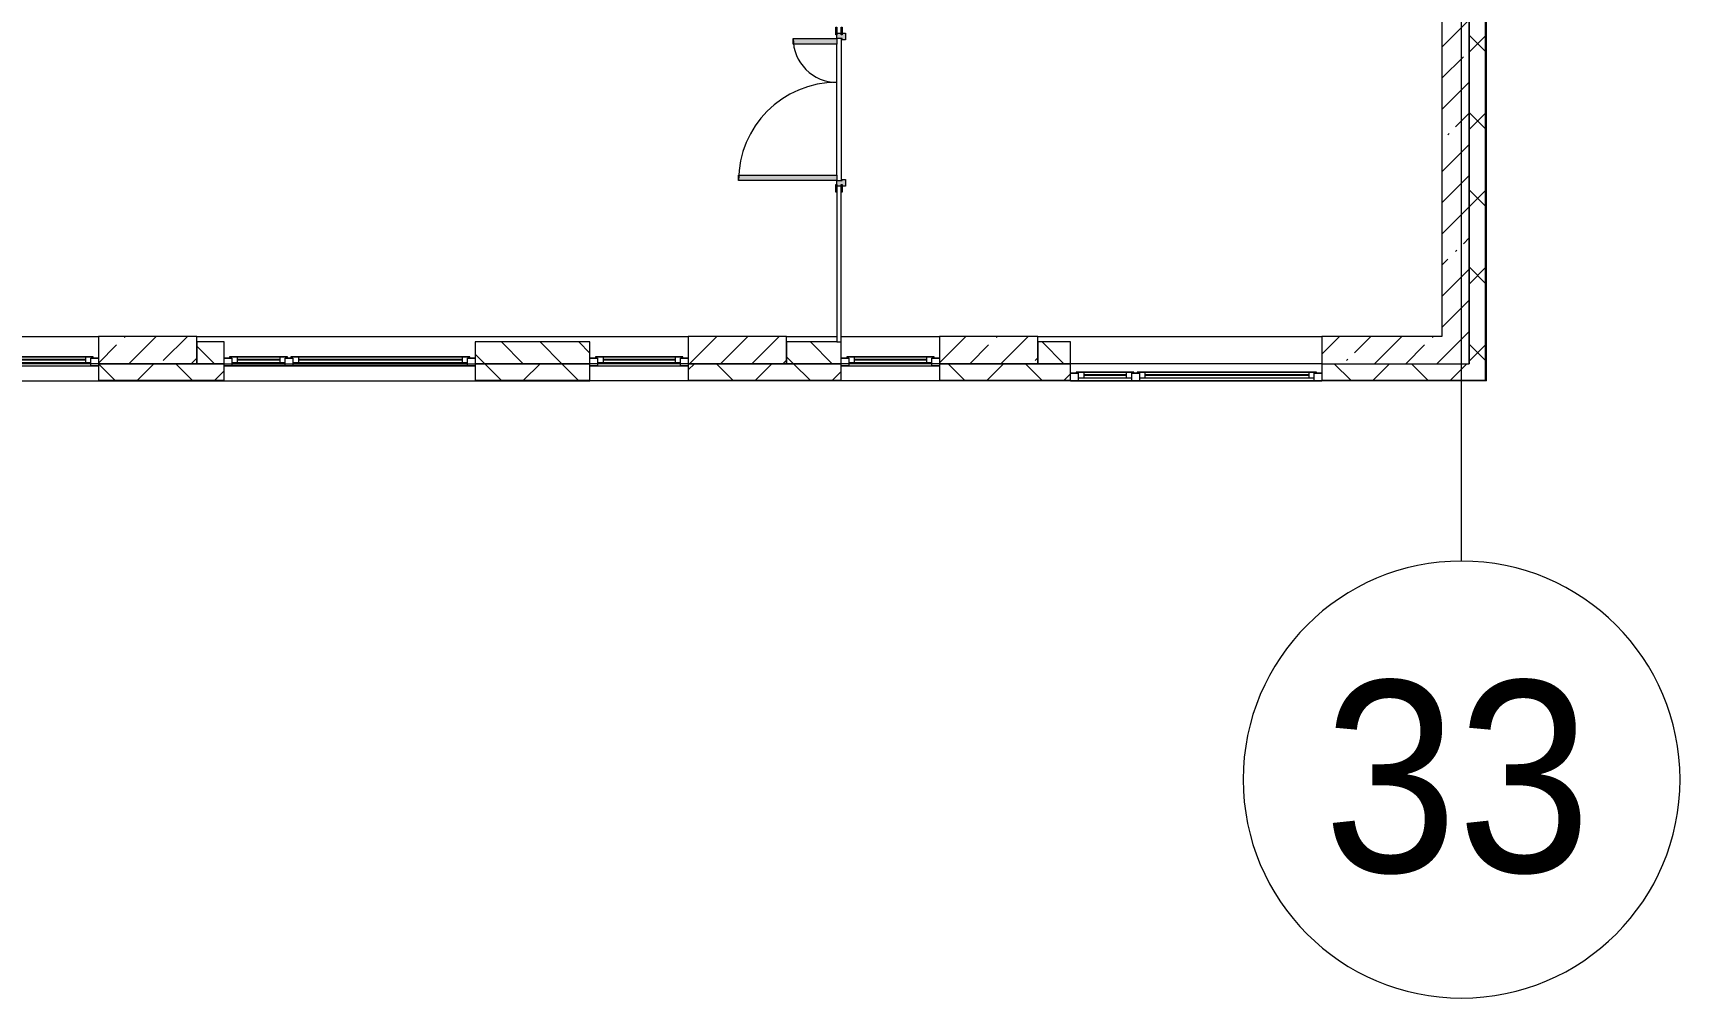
# Model space of a CAD drawing. Header units: millimetres. Extents: x -5426 to 189269, y -8553 to 29000.
# Drawn here: x 174189 to 189269, y -5906 to 2927 of the extents above; entities that cross this region are included whole.
import ezdxf

# ---------------------------------------------------------------- set-up
doc = ezdxf.new("R2010")
doc.units = ezdxf.units.MM
for name, color, linetype, lineweight, true_color in [('A-DOOR-2', 7, 'Continuous', 5, 0xaaaaaa), ('A-DOOR-3', 7, 'Continuous', 5, 0xe2e2e2), ('A-DOOR-FRAM-2', 7, 'Continuous', 5, 0xe2e2e2), ('A-DOOR-FRAM-3', 7, 'Continuous', 5, 0xaaaaaa)]:
    doc.layers.add(name, color=color, linetype=linetype, lineweight=lineweight, true_color=true_color)
for name, color, linetype, lineweight in [('A-GLAZ-2', 7, 'Continuous', 5), ('A-WALL', 7, 'Continuous', 9), ('A-WALL-5', 7, 'Continuous', 5), ('I-WALL-20', 7, 'Continuous', 5), ('S-COLS-2', 7, 'Continuous', 5), ('Оси', 7, 'Continuous', 9), ('Оси-1', 7, 'Continuous', 20)]:
    doc.layers.add(name, color=color, linetype=linetype, lineweight=lineweight)
doc.styles.add('Arial_1', font='arial.ttf', dxfattribs={"width": 0.9, "height": 1750})
pattern_1 = [(45, (62258.8, 0), (-353.5534, 353.5534), []), (135, (62258.8, 0), (-353.5534, -353.5534), [])]
pattern_2 = [(45, (62258.82, 0), (-285.1231, 285.1231), []), (45, (62543.95, 0), (-285.1231, 285.1231), [504.031, -100.806, 16.764, -84.042])]

# ---------------------------------------------------------------- blocks, each defined once
blk = doc.blocks.new('120_Окно_СКБ_2Ст_Фрамуга сверху - 120_Окно_СКБ_2Ст_2300х2500_h_ ДОО-19727959-3_4_1_птичка')
at = {"layer": 'A-GLAZ-2'}
for p, q in [((-1150, -127), (-1150, -57)), ((-1150, -57), (-1080, -57)), ((1150, -57), (-1150, -57)), ((-1080, -127), (-1150, -127)), ((-1150, -127), (-1100, -127)), ((-1080, -127), (-1100, -127)), ((-1100, -127), (-1100, -137)), ((-1100, -137), (540, -137)), ((540, -137), (-1100, -137)), ((-1080, -57), (-1080, -127)), ((-1080, -57), (1080, -57)), ((520, -87), (-1080, -87)), ((-1080, -87), (-1080, -127)), ((-1030, -137), (-1030, -87)), ((-1030, -107), (470, -107)), ((470, -117), (-1030, -117)), ((470, -137), (470, -87)), ((520, -127), (520, -57)), ((520, -57), (590, -57)), ((520, -127), (520, -87)), ((590, -127), (520, -127)), ((540, -127), (520, -127)), ((540, -127), (570, -127)), ((540, -127), (570, -127)), ((540, -137), (540, -127)), ((590, -127), (570, -127)), ((570, -127), (570, -137)), ((570, -137), (1100, -137)), ((1100, -137), (570, -137)), ((590, -57), (590, -127)), ((1080, -87), (590, -87)), ((590, -87), (590, -127)), ((640, -137), (640, -87)), ((640, -107), (1030, -107)), ((1030, -117), (640, -117)), ((1030, -137), (1030, -87)), ((1080, -127), (1080, -57)), ((1080, -57), (1150, -57)), ((1080, -127), (1080, -87)), ((1150, -127), (1080, -127)), ((1100, -127), (1080, -127)), ((1100, -127), (1150, -127)), ((1100, -137), (1100, -127)), ((1150, -57), (1150, -127))]:
    blk.add_line(p, q, dxfattribs=at)
blk = doc.blocks.new('120_Окно_СКБ_1Ст - 120_Окно_СКБ_1Ст 900х2500_h_ с форточкой-22876038-3_4_1_птичка')
at = {"layer": 'A-GLAZ-2'}
for p, q in [((-450, -127), (-450, -57)), ((-450, -57), (-380, -57)), ((450, -57), (-450, -57)), ((-380, -127), (-450, -127)), ((-450, -127), (-400, -127)), ((-380, -127), (-400, -127)), ((-400, -127), (-400, -137)), ((-400, -137), (400, -137)), ((400, -137), (-400, -137)), ((-380, -57), (-380, -127)), ((380, -87), (-380, -87)), ((-380, -87), (-380, -127)), ((-330, -137), (-330, -87)), ((-330, -107), (330, -107)), ((330, -117), (-330, -117)), ((330, -137), (330, -87)), ((380, -127), (380, -57)), ((380, -57), (450, -57)), ((380, -127), (380, -87)), ((450, -127), (380, -127)), ((400, -127), (380, -127)), ((400, -127), (450, -127)), ((400, -137), (400, -127)), ((450, -57), (450, -127))]:
    blk.add_line(p, q, dxfattribs=at)
blk = doc.blocks.new('120_Окно_СКБ_2Ст_Фрамуга сверху - 120_Окно_СКБ_2Ст_2300х2500_h_ ДОО-22877115-3_4_1_птичка')
at = {"layer": 'A-GLAZ-2'}
for p, q in [((-1150, 13), (-1150, 83)), ((-1150, 83), (-1080, 83)), ((1150, 83), (-1150, 83)), ((-1080, 13), (-1150, 13)), ((-1150, 13), (-1100, 13)), ((-1080, 13), (-1100, 13)), ((-1100, 13), (-1100, 3)), ((-1100, 3), (540, 3)), ((540, 3), (-1100, 3)), ((-1080, 83), (-1080, 13)), ((-1080, 83), (1080, 83)), ((520, 53), (-1080, 53)), ((-1080, 53), (-1080, 13)), ((-1030, 3), (-1030, 53)), ((-1030, 33), (470, 33)), ((470, 23), (-1030, 23)), ((470, 3), (470, 53)), ((520, 13), (520, 83)), ((520, 83), (590, 83)), ((520, 13), (520, 53)), ((590, 13), (520, 13)), ((540, 13), (520, 13)), ((540, 13), (570, 13)), ((540, 13), (570, 13)), ((540, 3), (540, 13)), ((590, 13), (570, 13)), ((570, 13), (570, 3)), ((570, 3), (1100, 3)), ((1100, 3), (570, 3)), ((590, 83), (590, 13)), ((1080, 53), (590, 53)), ((590, 53), (590, 13)), ((640, 3), (640, 53)), ((640, 33), (1030, 33)), ((1030, 23), (640, 23)), ((1030, 3), (1030, 53)), ((1080, 13), (1080, 83)), ((1080, 83), (1150, 83)), ((1080, 13), (1080, 53)), ((1150, 13), (1080, 13)), ((1100, 13), (1080, 13)), ((1100, 13), (1150, 13)), ((1100, 3), (1100, 13)), ((1150, 83), (1150, 13))]:
    blk.add_line(p, q, dxfattribs=at)
blk = doc.blocks.new('110_Дверь_СКБ_2Ст - Д-5_п__в составе перегородки _не входит в спец__-32680317-3_4_1_птичка')
at = {"layer": 'A-DOOR-3'}
h = blk.add_hatch(color=256, dxfattribs=at)
h.paths.add_polyline_path([(712, -20), (712, 60), (652, 60), (652, 30), (662, 30), (662, -20)])
h.paths.add_polyline_path([(-628, 60), (-688, 60), (-688, -20), (-638, -20), (-638, 30), (-628, 30)])
for points in [[(-588, -420), (-588, -20), (-638, -20), (-638, -420)], [(662, -920), (662, -20), (612, -20), (612, -920)]]:
    blk.add_hatch(color=256, dxfattribs=at).paths.add_polyline_path(points)
at = {"layer": 'A-DOOR-FRAM-2'}
for points in [[(-673, 28), (-743, 28), (-743, 20), (-673, 20)], [(767, 28), (697, 28), (697, 20), (767, 20)], [(-673, -20), (-743, -20), (-743, -28), (-673, -28)], [(767, -20), (697, -20), (697, -28), (767, -28)]]:
    blk.add_hatch(color=256, dxfattribs=at).paths.add_polyline_path(points)
at = {"layer": 'A-DOOR-2'}
for p, q in [((-638, -20), (-588, -20)), ((-638, -420), (-638, -20)), ((-588, -20), (-588, -420)), ((612, -20), (662, -20)), ((612, -920), (612, -20)), ((662, -20), (662, -920)), ((-588, -420), (-638, -420)), ((662, -920), (612, -920))]:
    blk.add_line(p, q, dxfattribs=at)
for centre, radius, start, end in [((-638, -20), 400, 270, 0), ((662, -20), 900, 180, 270)]:
    blk.add_arc(centre, radius, start, end, dxfattribs=at)
at = {"layer": 'A-DOOR-FRAM-3'}
for p, q in [((-743, 28), (-673, 28)), ((-743, 20), (-743, 28)), ((-673, 20), (-743, 20)), ((-688, 60), (-628, 60)), ((-688, -20), (-688, 60)), ((-688, 20), (-673, 20)), ((-688, 19), (-688, 20)), ((-673, 19), (-688, 19)), ((-673, 28), (-673, 20)), ((-673, 20), (-673, 19)), ((-638, 30), (-638, -20)), ((-628, 30), (-638, 30)), ((-628, 60), (-628, 30)), ((652, 60), (712, 60)), ((652, 30), (652, 60)), ((662, 30), (652, 30)), ((662, -20), (662, 30)), ((697, 20), (697, 28)), ((697, 28), (767, 28)), ((697, 19), (697, 20)), ((697, 20), (712, 20)), ((767, 20), (697, 20)), ((712, 19), (697, 19)), ((712, 60), (712, -20)), ((712, 20), (712, 19)), ((767, 28), (767, 20)), ((-743, -20), (-673, -20)), ((-743, -28), (-743, -20)), ((-673, -28), (-743, -28)), ((-638, -20), (-688, -20)), ((-673, -20), (-673, -28)), ((712, -20), (662, -20)), ((697, -28), (697, -20)), ((697, -20), (767, -20)), ((767, -28), (697, -28)), ((767, -20), (767, -28))]:
    blk.add_line(p, q, dxfattribs=at)
blk = doc.blocks.new('Ось сетки - D8-29747960-3_4_1_птичка')
at = {"layer": 'Оси-1'}
for start, end in [(360, 180), (180, 360)]:
    blk.add_arc((0, 0), 4, start, end, dxfattribs=at)

msp = doc.modelspace()

# ---------------------------------------------------------------- hatches: boundary and pattern name
at = {"layer": 'A-WALL-5'}
h = msp.add_hatch(dxfattribs=at)
h.set_pattern_fill('FP_70', color=256, style=0, pattern_type=2)
h.set_pattern_definition(pattern_1)
h.paths.add_polyline_path([(187338.8, -250), (187488.8, -250), (187488.8, 7700), (187338.8, 7700), (187338.8, -100)])
h.paths.add_polyline_path([(187488.8, 8900), (187488.8, 10820), (187338.8, 10820), (187338.8, 8900)])
h.paths.add_polyline_path([(187488.8, 13120), (187488.8, 21400), (187338.8, 21400), (187338.8, 13120)])
h = msp.add_hatch(dxfattribs=at)
h.set_pattern_fill('FP_68', color=256, style=0, pattern_type=2)
h.set_pattern_definition([(135, (62258.82, 0), (-176.7767, -176.7767), [])])
h.paths.add_polyline_path([(183388.8, -100), (183688.8, -100), (183688.8, 100), (183388.8, 100)])
h.paths.add_polyline_path([(173888.8, -100), (173888.8, 100), (172988.8, 100), (172988.8, -100), (173195.5, -100)])
h.paths.add_polyline_path([(171331.1, -100), (172088.8, -100), (172088.8, 100), (171188.8, 100), (171188.8, -100)])
h.paths.add_polyline_path([(181588.8, -100), (181585.4, 100), (181088.8, 100), (181088.8, -100), (181585.4, -100)])
h.paths.add_polyline_path([(175688.8, -100), (175938.8, -100), (175938.8, 100), (175688.8, 100)])
h.paths.add_polyline_path([(178238.8, -100), (179288.8, -100), (179288.8, 100), (178238.8, 100)])
h.paths.add_polyline_path([(164888.8, -100), (165138.8, -100), (165138.8, 100), (164888.8, 100)])
h.paths.add_polyline_path([(167438.8, -100), (168488.8, -100), (168488.8, 100), (167438.8, 100)])
h.paths.add_polyline_path([(163988.8, -100), (163988.8, 100), (163088.8, 100), (163088.8, -100), (163873.5, -100)])
h.paths.add_polyline_path([(156788.8, -100), (157038.8, -100), (157038.8, 100), (156788.8, 100), (156788.8, 56.5)])
h.paths.add_polyline_path([(159338.8, -100), (160388.8, -100), (160388.8, 100), (159338.8, 100)])
h.paths.add_polyline_path([(154188.8, -100), (154988.8, -100), (154988.8, 100), (154188.8, 100)])
h = msp.add_hatch(dxfattribs=at)
h.set_pattern_fill('FP_70', color=256, style=0, pattern_type=2)
h.set_pattern_definition(pattern_1)
h.paths.add_polyline_path([(186246.4, -250), (187338.8, -250), (187338.8, -100), (185988.8, -100), (185988.8, -250)])
h.paths.add_polyline_path([(182517.6, -250), (183688.8, -250), (183688.8, -100), (182488.8, -100), (182488.8, -250)])
h.paths.add_polyline_path([(172088.8, -250), (172088.8, -100), (171188.8, -100), (171188.8, -250), (171331.1, -250)])
h.paths.add_polyline_path([(170288.8, -250), (170288.8, -100), (169388.8, -100), (169388.8, -250), (169466.7, -250)])
h.paths.add_polyline_path([(172988.8, -250), (173888.8, -250), (173888.8, -100), (172988.8, -100)])
h.paths.add_polyline_path([(181588.8, -250), (181585.4, -100), (180188.8, -100), (180188.8, -250), (181585.4, -250)])
h.paths.add_polyline_path([(174788.8, -250), (175938.8, -250), (175938.8, -100), (174788.8, -100)])
h.paths.add_polyline_path([(178238.8, -250), (179288.8, -250), (179288.8, -100), (178238.8, -100)])
h.paths.add_polyline_path([(162188.8, -250), (162188.8, -100), (161288.8, -100), (161288.8, -250), (162009.1, -250)])
h.paths.add_polyline_path([(167602.3, -250), (168488.8, -250), (168488.8, -100), (167438.8, -100), (167438.8, -250)])
h.paths.add_polyline_path([(156788.8, -250), (157038.8, -250), (157038.8, -100), (155888.8, -100), (155888.8, -250), (156415.9, -250)])
h.paths.add_polyline_path([(163088.8, -250), (165138.8, -250), (165138.8, -100), (163088.8, -100)])
h.paths.add_polyline_path([(160388.8, -250), (160388.8, -100), (159338.8, -100), (159338.8, -250), (160144.7, -250)])
h.paths.add_polyline_path([(154551.5, -250), (154988.8, -250), (154988.8, -100), (154188.8, -100), (154188.8, -250)])
h.paths.add_polyline_path([(153288.8, -250), (153288.8, -100), (151468.8, -100), (151468.8, -250), (153153.2, -250)])
at = {"layer": 'I-WALL-20'}
h = msp.add_hatch(dxfattribs=at)
h.set_pattern_fill('FP_66', color=256, style=0, pattern_type=2)
h.set_pattern_definition(pattern_2)
h.paths.add_polyline_path([(187338.8, -100), (187338.8, 7700), (187088.8, 7700), (187088.8, -100)])
h = msp.add_hatch(dxfattribs=at)
h.set_pattern_fill('FP_66', color=256, style=0, pattern_type=2)
h.set_pattern_definition(pattern_2)
h.paths.add_polyline_path([(187088.8, -100), (187088.8, 150), (185988.8, 150), (185988.8, -100), (186246.4, -100)])
at = {"layer": 'S-COLS-2'}
h = msp.add_hatch(dxfattribs=at)
h.set_pattern_fill('FP_66', color=256, style=0, pattern_type=2)
h.set_pattern_definition(pattern_2)
h.paths.add_polyline_path([(175688.8, -100), (175688.8, 150), (174788.8, 150), (174788.8, -100), (175060, -100)])
h = msp.add_hatch(dxfattribs=at)
h.set_pattern_fill('FP_66', color=256, style=0, pattern_type=2)
h.set_pattern_definition(pattern_2)
h.paths.add_polyline_path([(181088.8, -100), (181088.8, 150), (180188.8, 150), (180188.8, -100), (180653.2, -100)])
h = msp.add_hatch(dxfattribs=at)
h.set_pattern_fill('FP_66', color=256, style=0, pattern_type=2)
h.set_pattern_definition(pattern_2)
h.paths.add_polyline_path([(183388.8, -100), (183388.8, 150), (182488.8, 150), (182488.8, -100), (182517.6, -100)])

# ---------------------------------------------------------------- linework, layer by layer
at = {"layer": 'A-WALL'}
for p, q in [((187488.8, -250), (187488.8, 7700)), ((187491.8, -253), (187491.8, 7700)), ((181548.8, 100), (181588.8, 100)), ((175688.8, -100), (175938.8, -100)), ((175938.8, -100), (175688.8, -100)), ((178238.8, -100), (179288.8, -100)), ((179288.8, -100), (178238.8, -100)), ((181088.8, -100), (181588.8, -100)), ((181588.8, -100), (181088.8, -100)), ((183388.8, -100), (183688.8, -100)), ((183688.8, -100), (183388.8, -100)), ((174788.8, -250), (175938.8, -250)), ((174788.8, -253), (175938.8, -253)), ((178238.8, -250), (179288.8, -250)), ((178238.8, -253), (179288.8, -253)), ((180188.8, -250), (181588.8, -250)), ((180188.8, -253), (181588.8, -253)), ((182488.8, -250), (183688.8, -250)), ((182488.8, -253), (183688.8, -253)), ((185988.8, -250), (187488.8, -250)), ((185988.8, -253), (187491.8, -253))]:
    msp.add_line(p, q, dxfattribs=at)
at = {"layer": 'A-WALL-5'}
for p, q in [((187338.8, 8900), (187338.8, -100)), ((187496.8, -258), (187496.8, 7700)), ((175938.8, 100), (175688.8, 100)), ((175688.8, 100), (175688.8, -100)), ((175938.8, -258), (175938.8, 100)), ((179288.8, 100), (178238.8, 100)), ((178238.8, 100), (178238.8, -258)), ((179288.8, -258), (179288.8, 100)), ((181548.8, 100), (181088.8, 100)), ((181088.8, 100), (181088.8, -100)), ((181588.8, -258), (181588.8, 100)), ((183688.8, 100), (183388.8, 100)), ((183388.8, 100), (183388.8, -100)), ((183688.8, -258), (183688.8, 100)), ((175688.8, -100), (174788.8, -100)), ((174788.8, -100), (174788.8, -258)), ((175938.8, -100), (178238.8, -100)), ((181088.8, -100), (180188.8, -100)), ((180188.8, -100), (180188.8, -258)), ((183388.8, -100), (182488.8, -100)), ((182488.8, -100), (182488.8, -258)), ((185988.8, -100), (185988.8, -258)), ((185988.8, -100), (187338.8, -100)), ((169388.8, -258), (179288.8, -258)), ((187496.8, -258), (179288.8, -258))]:
    msp.add_line(p, q, dxfattribs=at)
at = {"layer": 'I-WALL-20'}
for p, q in [((187088.8, 10000), (187088.8, 150)), ((187338.8, -100), (187338.8, 7700)), ((181588.8, 2875), (181588.8, 1575)), ((181548.8, 1625), (181548.8, 2825)), ((181548.8, 1470), (181548.8, 100)), ((181588.8, 100), (181588.8, 1470)), ((172008.8, 150), (174788.8, 150)), ((175688.8, 150), (180188.8, 150)), ((181088.8, 150), (181548.8, 150)), ((181588.8, 150), (182488.8, 150)), ((183388.8, 150), (185988.8, 150)), ((187088.8, 150), (185988.8, 150)), ((185988.8, 150), (185988.8, -100)), ((174788.8, -100), (173888.8, -100)), ((180188.8, -100), (179288.8, -100)), ((182488.8, -100), (181588.8, -100)), ((185988.8, -100), (183688.8, -100)), ((185988.8, -100), (187338.8, -100))]:
    msp.add_line(p, q, dxfattribs=at)
at = {"layer": 'S-COLS-2'}
for p, q in [((175688.8, 150), (174788.8, 150)), ((174788.8, 150), (174788.8, -100)), ((175688.8, 100), (175688.8, 150)), ((175688.8, -100), (175688.8, 100)), ((181088.8, 150), (180188.8, 150)), ((180188.8, 150), (180188.8, -100)), ((181088.8, 100), (181088.8, 150)), ((181088.8, -100), (181088.8, 100)), ((183388.8, 150), (182488.8, 150)), ((182488.8, 150), (182488.8, -100)), ((183388.8, 100), (183388.8, 150)), ((183388.8, -100), (183388.8, 100)), ((174788.8, -100), (175688.8, -100)), ((180188.8, -100), (181088.8, -100)), ((182488.8, -100), (183388.8, -100))]:
    msp.add_line(p, q, dxfattribs=at)
at = {"layer": 'Оси'}
msp.add_line((187268.8, -1906.3), (187268.8, 9979), dxfattribs=at)

# ---------------------------------------------------------------- block references
at = {"layer": 'A-DOOR-2', "rotation": 270}
msp.add_blockref('110_Дверь_СКБ_2Ст - Д-5_п__в составе перегородки _не входит в спец__-32680317-3_4_1_птичка', (181568.8, 2237.5), dxfattribs=at)
at = {"layer": 'A-GLAZ-2', "rotation": 180}
for name, p in [('120_Окно_СКБ_1Ст - 120_Окно_СКБ_1Ст 900х2500_h_ с форточкой-22876038-3_4_1_птичка', (174338.8, -175)), ('120_Окно_СКБ_2Ст_Фрамуга сверху - 120_Окно_СКБ_2Ст_2300х2500_h_ ДОО-19727959-3_4_1_птичка', (177088.8, -175)), ('120_Окно_СКБ_1Ст - 120_Окно_СКБ_1Ст 900х2500_h_ с форточкой-22876038-3_4_1_птичка', (179738.8, -175)), ('120_Окно_СКБ_1Ст - 120_Окно_СКБ_1Ст 900х2500_h_ с форточкой-22876038-3_4_1_птичка', (182038.8, -175)), ('120_Окно_СКБ_2Ст_Фрамуга сверху - 120_Окно_СКБ_2Ст_2300х2500_h_ ДОО-22877115-3_4_1_птичка', (184838.8, -175))]:
    msp.add_blockref(name, p, dxfattribs=at)
at = {"layer": 'Оси-1', "xscale": 499.9999999999995, "yscale": 499.9999999999995, "zscale": 499.9999999999995}
msp.add_blockref('Ось сетки - D8-29747960-3_4_1_птичка', (187268.8, -3906.3), dxfattribs=at)

# ---------------------------------------------------------------- texts
at = {"layer": 'Оси', "insert": (186005.7, -3003), "char_height": 1750, "width": 3030.379, "attachment_point": 1, "style": 'Arial_1'}
msp.add_mtext('33', dxfattribs=at)

doc.saveas('drawing.dxf')
